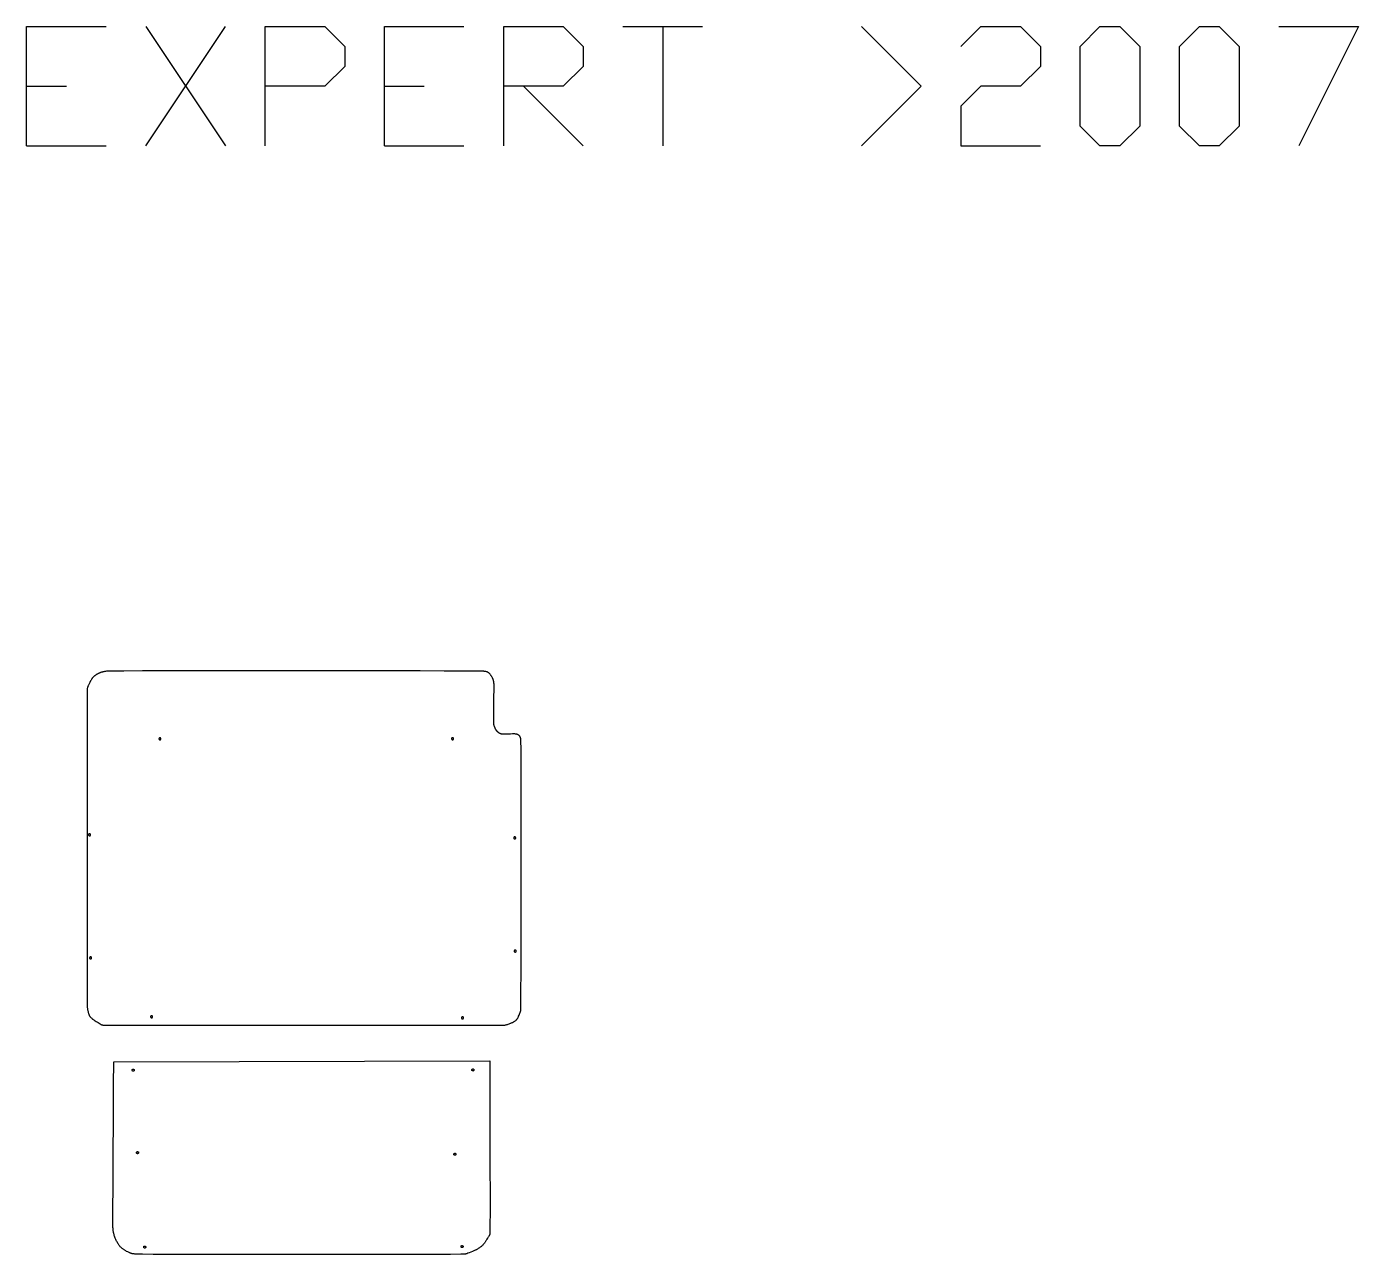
# Model space of a CAD drawing. Extents: x 1573 to 6745, y -2041 to 3468.
# Drawn here: x 4192 to 6745, y 1114 to 3468 of the extents above; entities that cross this region are included whole.
import ezdxf

# ---------------------------------------------------------------- set-up
doc = ezdxf.new("R2010")
doc.units = 0
doc.layers.add('Default Layer', color=1, linetype='CONTINUOUS')

msp = doc.modelspace()

# ---------------------------------------------------------------- linework, layer by layer
at = {"layer": 'Default Layer'}
for points in [[(4192.1, 3239.8), (4192.1, 3468.4), (4344.5, 3468.4)], [(4420.7, 3239.8), (4573.1, 3468.4)], [(4420.7, 3468.4), (4573.1, 3239.8)], [(4649.3, 3239.8), (4649.3, 3468.4), (4763.6, 3468.4), (4801.7, 3430.3), (4801.7, 3392.2), (4763.6, 3354.1), (4649.3, 3354.1)], [(4877.9, 3239.8), (4877.9, 3468.4), (5030.3, 3468.4)], [(5106.5, 3239.8), (5106.5, 3468.4), (5220.8, 3468.4), (5258.9, 3430.3), (5258.9, 3392.2), (5220.8, 3354.1), (5106.5, 3354.1)], [(5335.1, 3468.4), (5487.5, 3468.4)], [(5411.3, 3468.4), (5411.3, 3239.8)], [(5792.3, 3468.4), (5906.6, 3354.1), (5792.3, 3239.8)], [(5982.8, 3430.3), (6020.9, 3468.4), (6097.1, 3468.4), (6135.2, 3430.3), (6135.2, 3392.2), (6097.1, 3354.1), (6020.9, 3354.1), (5982.8, 3316), (5982.8, 3239.8), (6135.2, 3239.8)], [(6592.4, 3468.4), (6744.8, 3468.4), (6630.5, 3239.8)], [(4192.1, 3354.1), (4268.3, 3354.1)], [(4877.9, 3354.1), (4954.1, 3354.1)], [(5144.6, 3354.1), (5258.9, 3239.8)], [(4192.1, 3239.8), (4344.5, 3239.8)], [(4877.9, 3239.8), (5030.3, 3239.8)]]:
    msp.add_lwpolyline(points, dxfattribs=at)
for points in [[(6249.5, 3239.8), (6211.4, 3277.9), (6211.4, 3430.3), (6249.5, 3468.4), (6287.6, 3468.4), (6325.7, 3430.3), (6325.7, 3277.9), (6287.6, 3239.8), (6249.5, 3239.8)], [(6440, 3239.8), (6401.9, 3277.9), (6401.9, 3430.3), (6440, 3468.4), (6478.1, 3468.4), (6516.2, 3430.3), (6516.2, 3277.9), (6478.1, 3239.8), (6440, 3239.8)], [(4341.5, 1554), (4350.4, 1553.9), (4374.8, 1553.9), (4461.5, 1553.9), (4583.8, 1553.8), (4723.9, 1553.8), (4864.2, 1553.7), (4986.7, 1553.8), (5035.7, 1553.8), (5073.7, 1553.8), (5098.4, 1553.9), (5105, 1553.9), (5106.8, 1554), (5107.5, 1554), (5108.1, 1554.1), (5108.7, 1554.2), (5110, 1554.4), (5111.2, 1554.8), (5112.4, 1555.1), (5113.7, 1555.5), (5114.8, 1555.9), (5117.1, 1556.7), (5119.4, 1557.5), (5120.5, 1557.9), (5121.7, 1558.3), (5122.8, 1558.8), (5123.8, 1559.3), (5124.9, 1559.8), (5125.4, 1560.1), (5125.8, 1560.4), (5126.8, 1561), (5127.7, 1561.6), (5128.7, 1562.3), (5129.5, 1563), (5130.4, 1563.8), (5130.8, 1564.1), (5131.2, 1564.5), (5131.6, 1564.9), (5132, 1565.4), (5132.3, 1565.8), (5132.7, 1566.3), (5133, 1566.8), (5133.4, 1567.4), (5133.8, 1568.2), (5134.3, 1569.1), (5134.7, 1570.1), (5135.2, 1571.1), (5136.1, 1573.2), (5136.9, 1575.3), (5137.7, 1577.2), (5138.2, 1578.7), (5138.6, 1579.6), (5138.7, 1580.3), (5138.9, 1581), (5139.1, 1581.6), (5139.2, 1582.3), (5139.3, 1583), (5139.4, 1583.7), (5139.5, 1585), (5139.6, 1591.1), (5139.6, 1607.6), (5139.7, 1666.1), (5139.7, 1748.4), (5139.8, 1842.7), (5139.8, 1937.1), (5139.8, 1980.6), (5139.8, 2019.6), (5139.7, 2052.7), (5139.7, 2078.3), (5139.7, 2087.8), (5139.6, 2094.9), (5139.6, 2099.5), (5139.6, 2100.7), (5139.5, 2101.2), (5139.3, 2102.3), (5139.1, 2103.3), (5138.8, 2104.4), (5138.6, 2105), (5138.5, 2105.5), (5138.3, 2106), (5138.1, 2106.5), (5137.8, 2107), (5137.6, 2107.5), (5137.3, 2108), (5137, 2108.4), (5136.6, 2108.8), (5136.3, 2109.2), (5135.9, 2109.6), (5135.4, 2109.9), (5135, 2110.2), (5134.5, 2110.4), (5134, 2110.7), (5133.5, 2110.9), (5133, 2111.1), (5132.5, 2111.3), (5131.9, 2111.4), (5131.4, 2111.6), (5130.3, 2111.8), (5129.2, 2112), (5128.1, 2112.2), (5127.8, 2112.2), (5127.3, 2112.3), (5126.3, 2112.3), (5124.9, 2112.3), (5123.2, 2112.2), (5119.4, 2112.1), (5115.1, 2112), (5110.8, 2111.8), (5108.8, 2111.8), (5106.9, 2111.8), (5105.2, 2111.8), (5103.7, 2111.9), (5103.1, 2111.9), (5102.6, 2112), (5102.1, 2112.1), (5101.7, 2112.2), (5101.1, 2112.4), (5100.5, 2112.7), (5099.9, 2112.9), (5099.3, 2113.2), (5098.7, 2113.6), (5098.1, 2113.9), (5097.5, 2114.3), (5096.9, 2114.7), (5096.4, 2115.1), (5095.9, 2115.5), (5095.4, 2116), (5094.8, 2116.5), (5094.4, 2116.9), (5093.9, 2117.4), (5093.4, 2117.9), (5093, 2118.5), (5092.6, 2119), (5092.2, 2119.6), (5091.8, 2120.2), (5091.4, 2120.8), (5091, 2121.5), (5090.6, 2122.2), (5090.3, 2122.9), (5089.9, 2123.7), (5089.6, 2124.4), (5089.3, 2125.2), (5089, 2126), (5088.7, 2126.8), (5088.5, 2127.6), (5088.3, 2128.3), (5088.1, 2129.1), (5087.9, 2129.9), (5087.9, 2130.1), (5087.8, 2130.5), (5087.8, 2131.4), (5087.7, 2132.7), (5087.7, 2134.3), (5087.6, 2138.5), (5087.6, 2143.6), (5087.6, 2149.5), (5087.7, 2156), (5087.8, 2170), (5087.9, 2184), (5088, 2196.4), (5088, 2201.4), (5088, 2205.5), (5088, 2208.3), (5087.9, 2209.3), (5087.9, 2209.8), (5087.7, 2211.2), (5087.4, 2212.5), (5087.1, 2213.9), (5086.8, 2215.2), (5086.6, 2215.9), (5086.3, 2216.6), (5086.1, 2217.2), (5085.9, 2217.9), (5085.6, 2218.5), (5085.3, 2219.1), (5085, 2219.8), (5084.7, 2220.4), (5084, 2221.7), (5083.6, 2222.3), (5083.1, 2223), (5082.6, 2223.8), (5082.1, 2224.5), (5081.6, 2225.2), (5081.1, 2225.9), (5080.5, 2226.6), (5079.9, 2227.3), (5079.3, 2228), (5078.6, 2228.6), (5077.9, 2229.2), (5077.2, 2229.7), (5076.5, 2230.2), (5076.1, 2230.4), (5075.8, 2230.6), (5075.4, 2230.8), (5075, 2231), (5074.6, 2231.2), (5074.2, 2231.3), (5073.7, 2231.5), (5073.3, 2231.6), (5072.3, 2231.8), (5071.3, 2232), (5070.3, 2232.2), (5069.3, 2232.3), (5068.2, 2232.4), (5067.1, 2232.4), (5066, 2232.5), (5063.8, 2232.6), (5061.7, 2232.7), (5060.6, 2232.7), (5059.6, 2232.8), (5057.1, 2232.8), (5050.7, 2232.8), (5027.6, 2232.9), (4992.2, 2232.9), (4946.6, 2233), (4832.9, 2233.1), (4702.9, 2233.1), (4573, 2233.1), (4513.1, 2233.1), (4459.4, 2233), (4413.9, 2233), (4378.6, 2232.9), (4365.4, 2232.9), (4355.5, 2232.9), (4349.2, 2232.8), (4347.5, 2232.8), (4346.8, 2232.8), (4345, 2232.5), (4343.3, 2232.3), (4341.5, 2232), (4339.8, 2231.6), (4338.9, 2231.4), (4338, 2231.2), (4337.2, 2231), (4336.3, 2230.7), (4335.5, 2230.5), (4334.6, 2230.2), (4333.8, 2229.9), (4333, 2229.6), (4332.1, 2229.2), (4331.3, 2228.8), (4330.4, 2228.4), (4329.5, 2228), (4328.6, 2227.5), (4327.7, 2227.1), (4326.9, 2226.6), (4326, 2226.1), (4325.1, 2225.6), (4324.3, 2225.1), (4323.5, 2224.5), (4322.7, 2224), (4322, 2223.4), (4321.3, 2222.9), (4320.7, 2222.3), (4320.1, 2221.8), (4319.5, 2221.2), (4319, 2220.6), (4318.5, 2220), (4318, 2219.4), (4317.6, 2218.8), (4317.1, 2218.1), (4316.7, 2217.4), (4316.3, 2216.8), (4315.5, 2215.4), (4314.7, 2214), (4313.3, 2211.2), (4311.8, 2208.4), (4311.1, 2207), (4310.4, 2205.6), (4310.1, 2204.9), (4309.7, 2204.1), (4309.4, 2203.4), (4309.2, 2202.7), (4308.9, 2201.9), (4308.7, 2201.2), (4308.5, 2200.4), (4308.3, 2199.7), (4308.3, 2199), (4308.3, 2197.6), (4308.2, 2192.2), (4308.1, 2183.7), (4308.1, 2172.4), (4308, 2142.1), (4307.9, 2103), (4307.8, 2057), (4307.8, 2005.6), (4307.8, 1950.7), (4307.8, 1894.1), (4307.8, 1837.4), (4307.8, 1782.5), (4307.9, 1731.1), (4307.9, 1684.9), (4308, 1645.7), (4308.1, 1615.3), (4308.2, 1603.9), (4308.2, 1595.3), (4308.3, 1589.9), (4308.3, 1588.3), (4308.3, 1587.7), (4308.5, 1586.7), (4308.6, 1585.6), (4308.8, 1584.5), (4309, 1583.4), (4309.2, 1582.3), (4309.5, 1581.2), (4309.7, 1580.1), (4310, 1579.1), (4310.2, 1578), (4310.5, 1577), (4310.8, 1576.1), (4311.1, 1575.2), (4311.4, 1574.3), (4311.7, 1573.6), (4312, 1572.9), (4312.2, 1572.4), (4312.5, 1571.9), (4312.8, 1571.4), (4313.2, 1570.9), (4313.5, 1570.4), (4313.9, 1570), (4314.3, 1569.5), (4314.7, 1569.1), (4315.1, 1568.7), (4315.9, 1567.9), (4316.8, 1567.1), (4317.7, 1566.3), (4318.6, 1565.6), (4319.1, 1565.2), (4319.6, 1564.8), (4320.9, 1563.9), (4322.3, 1562.9), (4323.7, 1562), (4325.2, 1561), (4326.6, 1560.2), (4328.9, 1558.8), (4330.8, 1557.6), (4332.7, 1556.4), (4333.7, 1555.8), (4334.6, 1555.3), (4335.4, 1554.9), (4335.8, 1554.7), (4336.1, 1554.6), (4336.8, 1554.4), (4337.4, 1554.3), (4338.1, 1554.2), (4338.8, 1554.1), (4339.5, 1554.1), (4340.2, 1554), (4341.5, 1554)], [(4449.7, 2102.9), (4449.6, 2103.1), (4449.6, 2103.3), (4449.6, 2103.5), (4449.5, 2103.7), (4449.4, 2103.9), (4449.3, 2104), (4449.2, 2104.2), (4449.1, 2104.3), (4448.9, 2104.5), (4448.8, 2104.6), (4448.6, 2104.7), (4448.4, 2104.8), (4448.2, 2104.8), (4448.1, 2104.9), (4447.9, 2104.9), (4447.7, 2104.9), (4447.4, 2104.9), (4447.2, 2104.9), (4447.1, 2104.8), (4446.9, 2104.8), (4446.7, 2104.7), (4446.5, 2104.6), (4446.4, 2104.5), (4446.2, 2104.3), (4446.1, 2104.2), (4446, 2104), (4445.9, 2103.9), (4445.8, 2103.7), (4445.7, 2103.5), (4445.7, 2103.3), (4445.7, 2103.1), (4445.7, 2102.9), (4445.7, 2102.7), (4445.7, 2102.5), (4445.7, 2102.3), (4445.8, 2102.2), (4445.9, 2102), (4446, 2101.8), (4446.1, 2101.7), (4446.2, 2101.5), (4446.4, 2101.4), (4446.5, 2101.3), (4446.7, 2101.2), (4446.9, 2101.1), (4447.1, 2101), (4447.2, 2101), (4447.4, 2100.9), (4447.7, 2100.9), (4447.9, 2100.9), (4448.1, 2101), (4448.2, 2101), (4448.4, 2101.1), (4448.6, 2101.2), (4448.8, 2101.3), (4448.9, 2101.4), (4449.1, 2101.5), (4449.2, 2101.7), (4449.3, 2101.8), (4449.4, 2102), (4449.5, 2102.2), (4449.6, 2102.3), (4449.6, 2102.5), (4449.6, 2102.7), (4449.7, 2102.9)], [(5010.4, 2103.2), (5010.4, 2103.4), (5010.4, 2103.6), (5010.3, 2103.7), (5010.3, 2103.9), (5010.2, 2104.1), (5010.1, 2104.3), (5010, 2104.4), (5009.9, 2104.6), (5009.7, 2104.7), (5009.6, 2104.8), (5009.4, 2104.9), (5009.2, 2105), (5009, 2105.1), (5008.8, 2105.1), (5008.6, 2105.1), (5008.4, 2105.2), (5008.2, 2105.1), (5008, 2105.1), (5007.8, 2105.1), (5007.7, 2105), (5007.5, 2104.9), (5007.3, 2104.8), (5007.2, 2104.7), (5007, 2104.6), (5006.9, 2104.4), (5006.8, 2104.3), (5006.7, 2104.1), (5006.6, 2103.9), (5006.5, 2103.7), (5006.5, 2103.6), (5006.4, 2103.4), (5006.4, 2103.2), (5006.4, 2102.9), (5006.5, 2102.8), (5006.5, 2102.6), (5006.6, 2102.4), (5006.7, 2102.2), (5006.8, 2102), (5006.9, 2101.9), (5007, 2101.7), (5007.2, 2101.6), (5007.3, 2101.5), (5007.5, 2101.4), (5007.7, 2101.3), (5007.8, 2101.2), (5008, 2101.2), (5008.2, 2101.2), (5008.4, 2101.2), (5008.6, 2101.2), (5008.8, 2101.2), (5009, 2101.2), (5009.2, 2101.3), (5009.4, 2101.4), (5009.6, 2101.5), (5009.7, 2101.6), (5009.9, 2101.7), (5010, 2101.9), (5010.1, 2102), (5010.2, 2102.2), (5010.3, 2102.4), (5010.3, 2102.6), (5010.4, 2102.8), (5010.4, 2102.9), (5010.4, 2103.2)], [(4314.7, 1918.9), (4314.6, 1919.1), (4314.6, 1919.3), (4314.6, 1919.5), (4314.5, 1919.7), (4314.4, 1919.9), (4314.3, 1920), (4314.2, 1920.2), (4314.1, 1920.3), (4313.9, 1920.5), (4313.8, 1920.6), (4313.6, 1920.7), (4313.4, 1920.8), (4313.2, 1920.8), (4313.1, 1920.9), (4312.9, 1920.9), (4312.7, 1920.9), (4312.4, 1920.9), (4312.2, 1920.9), (4312.1, 1920.8), (4311.9, 1920.8), (4311.7, 1920.7), (4311.5, 1920.6), (4311.4, 1920.5), (4311.2, 1920.3), (4311.1, 1920.2), (4311, 1920), (4310.9, 1919.9), (4310.8, 1919.7), (4310.7, 1919.5), (4310.7, 1919.3), (4310.7, 1919.1), (4310.7, 1918.9), (4310.7, 1918.7), (4310.7, 1918.5), (4310.7, 1918.3), (4310.8, 1918.2), (4310.9, 1918), (4311, 1917.8), (4311.1, 1917.7), (4311.2, 1917.5), (4311.4, 1917.4), (4311.5, 1917.3), (4311.7, 1917.2), (4311.9, 1917.1), (4312.1, 1917), (4312.2, 1917), (4312.4, 1916.9), (4312.7, 1916.9), (4312.9, 1916.9), (4313.1, 1917), (4313.2, 1917), (4313.4, 1917.1), (4313.6, 1917.2), (4313.8, 1917.3), (4313.9, 1917.4), (4314.1, 1917.5), (4314.2, 1917.7), (4314.3, 1917.8), (4314.4, 1918), (4314.5, 1918.2), (4314.6, 1918.3), (4314.6, 1918.5), (4314.6, 1918.7), (4314.7, 1918.9)], [(5129.7, 1912.9), (5129.6, 1913.1), (5129.6, 1913.3), (5129.6, 1913.5), (5129.5, 1913.7), (5129.4, 1913.9), (5129.3, 1914), (5129.2, 1914.2), (5129.1, 1914.3), (5128.9, 1914.5), (5128.8, 1914.6), (5128.6, 1914.7), (5128.4, 1914.8), (5128.2, 1914.8), (5128.1, 1914.9), (5127.9, 1914.9), (5127.7, 1914.9), (5127.4, 1914.9), (5127.2, 1914.9), (5127.1, 1914.8), (5126.9, 1914.8), (5126.7, 1914.7), (5126.5, 1914.6), (5126.4, 1914.5), (5126.2, 1914.3), (5126.1, 1914.2), (5126, 1914), (5125.9, 1913.9), (5125.8, 1913.7), (5125.7, 1913.5), (5125.7, 1913.3), (5125.7, 1913.1), (5125.7, 1912.9), (5125.7, 1912.7), (5125.7, 1912.5), (5125.7, 1912.3), (5125.8, 1912.2), (5125.9, 1912), (5126, 1911.8), (5126.1, 1911.7), (5126.2, 1911.5), (5126.4, 1911.4), (5126.5, 1911.3), (5126.7, 1911.2), (5126.9, 1911.1), (5127.1, 1911), (5127.2, 1911), (5127.4, 1910.9), (5127.7, 1910.9), (5127.9, 1910.9), (5128.1, 1911), (5128.2, 1911), (5128.4, 1911.1), (5128.6, 1911.2), (5128.8, 1911.3), (5128.9, 1911.4), (5129.1, 1911.5), (5129.2, 1911.7), (5129.3, 1911.8), (5129.4, 1912), (5129.5, 1912.2), (5129.6, 1912.3), (5129.6, 1912.5), (5129.6, 1912.7), (5129.7, 1912.9)], [(4316.7, 1682.9), (4316.6, 1683.1), (4316.6, 1683.3), (4316.6, 1683.5), (4316.5, 1683.7), (4316.4, 1683.9), (4316.3, 1684), (4316.2, 1684.2), (4316.1, 1684.3), (4315.9, 1684.5), (4315.8, 1684.6), (4315.6, 1684.7), (4315.4, 1684.8), (4315.2, 1684.8), (4315.1, 1684.9), (4314.9, 1684.9), (4314.7, 1684.9), (4314.4, 1684.9), (4314.2, 1684.9), (4314.1, 1684.8), (4313.9, 1684.8), (4313.7, 1684.7), (4313.5, 1684.6), (4313.4, 1684.5), (4313.2, 1684.3), (4313.1, 1684.2), (4313, 1684), (4312.9, 1683.9), (4312.8, 1683.7), (4312.7, 1683.5), (4312.7, 1683.3), (4312.7, 1683.1), (4312.7, 1682.9), (4312.7, 1682.7), (4312.7, 1682.5), (4312.7, 1682.3), (4312.8, 1682.2), (4312.9, 1682), (4313, 1681.8), (4313.1, 1681.7), (4313.2, 1681.5), (4313.4, 1681.4), (4313.5, 1681.3), (4313.7, 1681.2), (4313.9, 1681.1), (4314.1, 1681), (4314.2, 1681), (4314.4, 1680.9), (4314.7, 1680.9), (4314.9, 1680.9), (4315.1, 1681), (4315.2, 1681), (4315.4, 1681.1), (4315.6, 1681.2), (4315.8, 1681.3), (4315.9, 1681.4), (4316.1, 1681.5), (4316.2, 1681.7), (4316.3, 1681.8), (4316.4, 1682), (4316.5, 1682.2), (4316.6, 1682.3), (4316.6, 1682.5), (4316.6, 1682.7), (4316.7, 1682.9)], [(5130.7, 1695.9), (5130.6, 1696.1), (5130.6, 1696.3), (5130.6, 1696.5), (5130.5, 1696.7), (5130.4, 1696.9), (5130.3, 1697), (5130.2, 1697.2), (5130.1, 1697.3), (5129.9, 1697.5), (5129.8, 1697.6), (5129.6, 1697.7), (5129.4, 1697.8), (5129.2, 1697.8), (5129.1, 1697.9), (5128.9, 1697.9), (5128.7, 1697.9), (5128.4, 1697.9), (5128.2, 1697.9), (5128.1, 1697.8), (5127.9, 1697.8), (5127.7, 1697.7), (5127.5, 1697.6), (5127.4, 1697.5), (5127.2, 1697.3), (5127.1, 1697.2), (5127, 1697), (5126.9, 1696.9), (5126.8, 1696.7), (5126.7, 1696.5), (5126.7, 1696.3), (5126.7, 1696.1), (5126.7, 1695.9), (5126.7, 1695.7), (5126.7, 1695.5), (5126.7, 1695.3), (5126.8, 1695.2), (5126.9, 1695), (5127, 1694.8), (5127.1, 1694.7), (5127.2, 1694.5), (5127.4, 1694.4), (5127.5, 1694.3), (5127.7, 1694.2), (5127.9, 1694.1), (5128.1, 1694), (5128.2, 1694), (5128.4, 1693.9), (5128.7, 1693.9), (5128.9, 1693.9), (5129.1, 1694), (5129.2, 1694), (5129.4, 1694.1), (5129.6, 1694.2), (5129.8, 1694.3), (5129.9, 1694.4), (5130.1, 1694.5), (5130.2, 1694.7), (5130.3, 1694.8), (5130.4, 1695), (5130.5, 1695.2), (5130.6, 1695.3), (5130.6, 1695.5), (5130.6, 1695.7), (5130.7, 1695.9)], [(4433.7, 1569.9), (4433.6, 1570.1), (4433.6, 1570.3), (4433.6, 1570.5), (4433.5, 1570.7), (4433.4, 1570.9), (4433.3, 1571), (4433.2, 1571.2), (4433.1, 1571.3), (4432.9, 1571.5), (4432.8, 1571.6), (4432.6, 1571.7), (4432.4, 1571.8), (4432.2, 1571.8), (4432.1, 1571.9), (4431.9, 1571.9), (4431.7, 1571.9), (4431.4, 1571.9), (4431.2, 1571.9), (4431.1, 1571.8), (4430.9, 1571.8), (4430.7, 1571.7), (4430.5, 1571.6), (4430.4, 1571.5), (4430.2, 1571.3), (4430.1, 1571.2), (4430, 1571), (4429.9, 1570.9), (4429.8, 1570.7), (4429.7, 1570.5), (4429.7, 1570.3), (4429.7, 1570.1), (4429.7, 1569.9), (4429.7, 1569.7), (4429.7, 1569.5), (4429.7, 1569.3), (4429.8, 1569.2), (4429.9, 1569), (4430, 1568.8), (4430.1, 1568.7), (4430.2, 1568.5), (4430.4, 1568.4), (4430.5, 1568.3), (4430.7, 1568.2), (4430.9, 1568.1), (4431.1, 1568), (4431.2, 1568), (4431.4, 1567.9), (4431.7, 1567.9), (4431.9, 1567.9), (4432.1, 1568), (4432.2, 1568), (4432.4, 1568.1), (4432.6, 1568.2), (4432.8, 1568.3), (4432.9, 1568.4), (4433.1, 1568.5), (4433.2, 1568.7), (4433.3, 1568.8), (4433.4, 1569), (4433.5, 1569.2), (4433.6, 1569.3), (4433.6, 1569.5), (4433.6, 1569.7), (4433.7, 1569.9)], [(5029.7, 1567.9), (5029.6, 1568.1), (5029.6, 1568.3), (5029.6, 1568.5), (5029.5, 1568.7), (5029.4, 1568.9), (5029.3, 1569), (5029.2, 1569.2), (5029.1, 1569.3), (5028.9, 1569.5), (5028.8, 1569.6), (5028.6, 1569.7), (5028.4, 1569.8), (5028.2, 1569.8), (5028.1, 1569.9), (5027.9, 1569.9), (5027.7, 1569.9), (5027.4, 1569.9), (5027.2, 1569.9), (5027.1, 1569.8), (5026.9, 1569.8), (5026.7, 1569.7), (5026.5, 1569.6), (5026.4, 1569.5), (5026.2, 1569.3), (5026.1, 1569.2), (5026, 1569), (5025.9, 1568.9), (5025.8, 1568.7), (5025.7, 1568.5), (5025.7, 1568.3), (5025.7, 1568.1), (5025.7, 1567.9), (5025.7, 1567.7), (5025.7, 1567.5), (5025.7, 1567.3), (5025.8, 1567.2), (5025.9, 1567), (5026, 1566.8), (5026.1, 1566.7), (5026.2, 1566.5), (5026.4, 1566.4), (5026.5, 1566.3), (5026.7, 1566.2), (5026.9, 1566.1), (5027.1, 1566), (5027.2, 1566), (5027.4, 1565.9), (5027.7, 1565.9), (5027.9, 1565.9), (5028.1, 1566), (5028.2, 1566), (5028.4, 1566.1), (5028.6, 1566.2), (5028.8, 1566.3), (5028.9, 1566.4), (5029.1, 1566.5), (5029.2, 1566.7), (5029.3, 1566.8), (5029.4, 1567), (5029.5, 1567.2), (5029.6, 1567.3), (5029.6, 1567.5), (5029.6, 1567.7), (5029.7, 1567.9)], [(5031.4, 1114.6), (5024.2, 1114.6), (5004.3, 1114.5), (4933.8, 1114.5), (4834.3, 1114.5), (4720.1, 1114.5), (4605.8, 1114.5), (4505.8, 1114.5), (4434.6, 1114.5), (4414.3, 1114.6), (4408.7, 1114.6), (4406.5, 1114.6), (4403.1, 1114.8), (4401.3, 1114.9), (4399.6, 1115), (4397.9, 1115.2), (4396.2, 1115.4), (4395.5, 1115.5), (4394.7, 1115.7), (4394, 1115.8), (4393.4, 1116), (4392.7, 1116.2), (4392.1, 1116.4), (4391.5, 1116.6), (4390.8, 1116.8), (4389.6, 1117.3), (4388.3, 1117.9), (4387.1, 1118.5), (4386, 1119.1), (4383.8, 1120.2), (4382.9, 1120.7), (4381.9, 1121.2), (4380.9, 1121.8), (4380, 1122.4), (4379, 1123), (4378.1, 1123.6), (4377.2, 1124.2), (4376.4, 1124.8), (4375.5, 1125.5), (4374.7, 1126.2), (4373.9, 1126.9), (4373.1, 1127.6), (4372.4, 1128.4), (4371.6, 1129.1), (4370.9, 1129.9), (4370.2, 1130.7), (4369.5, 1131.7), (4368.7, 1132.8), (4367.9, 1134.1), (4367.1, 1135.4), (4366.2, 1136.9), (4365.4, 1138.4), (4364.6, 1139.8), (4363.9, 1141.2), (4363.2, 1142.7), (4362.6, 1144.2), (4361.9, 1145.8), (4361.3, 1147.4), (4360.7, 1149.1), (4360.1, 1150.8), (4359.6, 1152.4), (4359.2, 1154.1), (4359, 1154.9), (4358.8, 1155.7), (4358.5, 1157.4), (4358.2, 1159), (4358, 1160.7), (4357.8, 1162.4), (4357.7, 1164.1), (4357.6, 1165.7), (4357.4, 1167.4), (4357.4, 1168.4), (4357.4, 1170.5), (4357.4, 1178), (4357.4, 1189.2), (4357.5, 1203.9), (4357.7, 1241.6), (4357.9, 1287.6), (4358.5, 1390.2), (4358.8, 1439.7), (4359, 1483.4), (5079.9, 1485.5), (5080, 1439.6), (5080, 1387.3), (5080.2, 1279), (5080.3, 1230.6), (5080.3, 1209.4), (5080.3, 1190.9), (5080.2, 1175.6), (5080.2, 1164), (5080.1, 1159.6), (5080.1, 1156.4), (5080, 1154.3), (5080, 1153.7), (5079.9, 1153.4), (5079.8, 1152.8), (5079.6, 1152.3), (5079.4, 1151.8), (5079.1, 1151.3), (5078.9, 1150.8), (5078.6, 1150.3), (5078, 1149.3), (5077.3, 1148.3), (5076.7, 1147.4), (5076, 1146.4), (5075.4, 1145.4), (5074.3, 1143.4), (5073, 1141.2), (5072.4, 1140.1), (5071.7, 1139.1), (5071, 1138), (5070.3, 1137), (5069.5, 1136), (5068.8, 1135.1), (5068, 1134.1), (5067.2, 1133.2), (5066.4, 1132.3), (5065.5, 1131.4), (5064.6, 1130.6), (5063.7, 1129.7), (5062.7, 1128.9), (5061.6, 1128.1), (5060.4, 1127.2), (5059.1, 1126.4), (5057.7, 1125.5), (5056.4, 1124.7), (5055, 1123.9), (5053.7, 1123.2), (5052.9, 1122.8), (5051.9, 1122.3), (5050.7, 1121.8), (5049.4, 1121.3), (5046.5, 1120), (5043.5, 1118.8), (5040.5, 1117.6), (5037.9, 1116.6), (5036, 1115.8), (5035, 1115.5), (5034.1, 1115.2), (5033.2, 1114.9), (5032.3, 1114.7), (5031.8, 1114.7), (5031.4, 1114.6)], [(4394.4, 1467.6), (4394.4, 1467.8), (4394.4, 1468), (4394.5, 1468.2), (4394.5, 1468.4), (4394.6, 1468.6), (4394.7, 1468.7), (4394.8, 1468.9), (4395, 1469), (4395.1, 1469.2), (4395.2, 1469.3), (4395.4, 1469.4), (4395.6, 1469.5), (4395.8, 1469.5), (4396, 1469.6), (4396.2, 1469.6), (4396.4, 1469.6), (4396.6, 1469.6), (4396.8, 1469.6), (4397, 1469.5), (4397.1, 1469.5), (4397.3, 1469.4), (4397.5, 1469.3), (4397.6, 1469.2), (4397.8, 1469), (4397.9, 1468.9), (4398, 1468.7), (4398.1, 1468.6), (4398.2, 1468.4), (4398.3, 1468.2), (4398.3, 1468), (4398.4, 1467.8), (4398.4, 1467.6), (4398.4, 1467.4), (4398.3, 1467.2), (4398.3, 1467), (4398.2, 1466.8), (4398.1, 1466.7), (4398, 1466.5), (4397.9, 1466.3), (4397.8, 1466.2), (4397.6, 1466.1), (4397.5, 1466), (4397.3, 1465.9), (4397.1, 1465.8), (4397, 1465.7), (4396.8, 1465.7), (4396.6, 1465.6), (4396.4, 1465.6), (4396.2, 1465.6), (4396, 1465.7), (4395.8, 1465.7), (4395.6, 1465.8), (4395.4, 1465.9), (4395.2, 1466), (4395.1, 1466.1), (4395, 1466.2), (4394.8, 1466.3), (4394.7, 1466.5), (4394.6, 1466.7), (4394.5, 1466.8), (4394.5, 1467), (4394.4, 1467.2), (4394.4, 1467.4), (4394.4, 1467.6)], [(5045.5, 1468), (5045.5, 1468.2), (5045.5, 1468.4), (5045.6, 1468.6), (5045.7, 1468.8), (5045.7, 1469), (5045.8, 1469.2), (5046, 1469.3), (5046.1, 1469.5), (5046.2, 1469.6), (5046.4, 1469.7), (5046.5, 1469.8), (5046.7, 1469.9), (5046.9, 1470), (5047.1, 1470), (5047.3, 1470), (5047.5, 1470), (5047.7, 1470), (5047.9, 1470), (5048.1, 1470), (5048.3, 1469.9), (5048.5, 1469.8), (5048.6, 1469.7), (5048.8, 1469.6), (5048.9, 1469.5), (5049, 1469.3), (5049.2, 1469.2), (5049.3, 1469), (5049.3, 1468.8), (5049.4, 1468.6), (5049.5, 1468.4), (5049.5, 1468.2), (5049.5, 1468), (5049.5, 1467.8), (5049.5, 1467.6), (5049.4, 1467.4), (5049.3, 1467.3), (5049.3, 1467.1), (5049.2, 1466.9), (5049, 1466.8), (5048.9, 1466.6), (5048.8, 1466.5), (5048.6, 1466.4), (5048.5, 1466.3), (5048.3, 1466.2), (5048.1, 1466.1), (5047.9, 1466.1), (5047.7, 1466.1), (5047.5, 1466), (5047.3, 1466.1), (5047.1, 1466.1), (5046.9, 1466.1), (5046.7, 1466.2), (5046.5, 1466.3), (5046.4, 1466.4), (5046.2, 1466.5), (5046.1, 1466.6), (5046, 1466.8), (5045.8, 1466.9), (5045.7, 1467.1), (5045.7, 1467.3), (5045.6, 1467.4), (5045.5, 1467.6), (5045.5, 1467.8), (5045.5, 1468)], [(4402.7, 1309.5), (4402.7, 1309.7), (4402.7, 1309.9), (4402.7, 1310.1), (4402.8, 1310.3), (4402.9, 1310.4), (4403, 1310.6), (4403.1, 1310.8), (4403.2, 1310.9), (4403.4, 1311), (4403.5, 1311.1), (4403.7, 1311.2), (4403.9, 1311.3), (4404.1, 1311.4), (4404.2, 1311.5), (4404.4, 1311.5), (4404.7, 1311.5), (4404.9, 1311.5), (4405.1, 1311.5), (4405.2, 1311.4), (4405.4, 1311.3), (4405.6, 1311.2), (4405.8, 1311.1), (4405.9, 1311), (4406.1, 1310.9), (4406.2, 1310.8), (4406.3, 1310.6), (4406.4, 1310.4), (4406.5, 1310.3), (4406.6, 1310.1), (4406.6, 1309.9), (4406.6, 1309.7), (4406.7, 1309.5), (4406.6, 1309.3), (4406.6, 1309.1), (4406.6, 1308.9), (4406.5, 1308.7), (4406.4, 1308.5), (4406.3, 1308.4), (4406.2, 1308.2), (4406.1, 1308.1), (4405.9, 1307.9), (4405.8, 1307.8), (4405.6, 1307.7), (4405.4, 1307.6), (4405.2, 1307.6), (4405.1, 1307.5), (4404.9, 1307.5), (4404.7, 1307.5), (4404.4, 1307.5), (4404.2, 1307.5), (4404.1, 1307.6), (4403.9, 1307.6), (4403.7, 1307.7), (4403.5, 1307.8), (4403.4, 1307.9), (4403.2, 1308.1), (4403.1, 1308.2), (4403, 1308.4), (4402.9, 1308.5), (4402.8, 1308.7), (4402.7, 1308.9), (4402.7, 1309.1), (4402.7, 1309.3), (4402.7, 1309.5)], [(5010.9, 1306.4), (5010.9, 1306.6), (5011, 1306.8), (5011, 1306.9), (5011.1, 1307.1), (5011.2, 1307.3), (5011.3, 1307.5), (5011.4, 1307.6), (5011.5, 1307.8), (5011.7, 1307.9), (5011.8, 1308), (5012, 1308.1), (5012.1, 1308.2), (5012.3, 1308.3), (5012.5, 1308.3), (5012.7, 1308.3), (5012.9, 1308.4), (5013.1, 1308.3), (5013.3, 1308.3), (5013.5, 1308.3), (5013.7, 1308.2), (5013.9, 1308.1), (5014, 1308), (5014.2, 1307.9), (5014.3, 1307.8), (5014.5, 1307.6), (5014.6, 1307.5), (5014.7, 1307.3), (5014.8, 1307.1), (5014.8, 1306.9), (5014.9, 1306.8), (5014.9, 1306.6), (5014.9, 1306.4), (5014.9, 1306.1), (5014.9, 1305.9), (5014.8, 1305.8), (5014.8, 1305.6), (5014.7, 1305.4), (5014.6, 1305.2), (5014.5, 1305.1), (5014.3, 1304.9), (5014.2, 1304.8), (5014, 1304.7), (5013.9, 1304.6), (5013.7, 1304.5), (5013.5, 1304.4), (5013.3, 1304.4), (5013.1, 1304.4), (5012.9, 1304.4), (5012.7, 1304.4), (5012.5, 1304.4), (5012.3, 1304.4), (5012.1, 1304.5), (5012, 1304.6), (5011.8, 1304.7), (5011.7, 1304.8), (5011.5, 1304.9), (5011.4, 1305.1), (5011.3, 1305.2), (5011.2, 1305.4), (5011.1, 1305.6), (5011, 1305.8), (5011, 1305.9), (5010.9, 1306.1), (5010.9, 1306.4)], [(4416.4, 1128.5), (4416.4, 1128.7), (4416.4, 1128.9), (4416.5, 1129.1), (4416.5, 1129.3), (4416.6, 1129.5), (4416.7, 1129.7), (4416.8, 1129.8), (4417, 1129.9), (4417.1, 1130.1), (4417.3, 1130.2), (4417.4, 1130.3), (4417.6, 1130.4), (4417.8, 1130.4), (4418, 1130.5), (4418.2, 1130.5), (4418.4, 1130.5), (4418.6, 1130.5), (4418.8, 1130.5), (4419, 1130.4), (4419.1, 1130.4), (4419.3, 1130.3), (4419.5, 1130.2), (4419.6, 1130.1), (4419.8, 1129.9), (4419.9, 1129.8), (4420, 1129.7), (4420.1, 1129.5), (4420.2, 1129.3), (4420.3, 1129.1), (4420.3, 1128.9), (4420.4, 1128.7), (4420.4, 1128.5), (4420.4, 1128.3), (4420.3, 1128.1), (4420.3, 1127.9), (4420.2, 1127.8), (4420.1, 1127.6), (4420, 1127.4), (4419.9, 1127.3), (4419.8, 1127.1), (4419.6, 1127), (4419.5, 1126.9), (4419.3, 1126.8), (4419.1, 1126.7), (4419, 1126.6), (4418.8, 1126.6), (4418.6, 1126.5), (4418.4, 1126.5), (4418.2, 1126.5), (4418, 1126.6), (4417.8, 1126.6), (4417.6, 1126.7), (4417.4, 1126.8), (4417.3, 1126.9), (4417.1, 1127), (4417, 1127.1), (4416.8, 1127.3), (4416.7, 1127.4), (4416.6, 1127.6), (4416.5, 1127.8), (4416.5, 1127.9), (4416.4, 1128.1), (4416.4, 1128.3), (4416.4, 1128.5)], [(5024.6, 1129.4), (5024.7, 1129.6), (5024.7, 1129.8), (5024.7, 1130), (5024.8, 1130.2), (5024.9, 1130.3), (5025, 1130.5), (5025.1, 1130.7), (5025.2, 1130.8), (5025.4, 1130.9), (5025.5, 1131.1), (5025.7, 1131.2), (5025.9, 1131.2), (5026, 1131.3), (5026.2, 1131.4), (5026.4, 1131.4), (5026.6, 1131.4), (5026.8, 1131.4), (5027, 1131.4), (5027.2, 1131.3), (5027.4, 1131.2), (5027.6, 1131.2), (5027.8, 1131.1), (5027.9, 1130.9), (5028.1, 1130.8), (5028.2, 1130.7), (5028.3, 1130.5), (5028.4, 1130.3), (5028.5, 1130.2), (5028.6, 1130), (5028.6, 1129.8), (5028.6, 1129.6), (5028.6, 1129.4), (5028.6, 1129.2), (5028.6, 1129), (5028.6, 1128.8), (5028.5, 1128.6), (5028.4, 1128.4), (5028.3, 1128.3), (5028.2, 1128.1), (5028.1, 1128), (5027.9, 1127.8), (5027.8, 1127.7), (5027.6, 1127.6), (5027.4, 1127.5), (5027.2, 1127.5), (5027, 1127.4), (5026.8, 1127.4), (5026.6, 1127.4), (5026.4, 1127.4), (5026.2, 1127.4), (5026, 1127.5), (5025.9, 1127.5), (5025.7, 1127.6), (5025.5, 1127.7), (5025.4, 1127.8), (5025.2, 1128), (5025.1, 1128.1), (5025, 1128.3), (5024.9, 1128.4), (5024.8, 1128.6), (5024.7, 1128.8), (5024.7, 1129), (5024.7, 1129.2), (5024.6, 1129.4)]]:
    msp.add_lwpolyline(points, close=True, dxfattribs=at)

doc.saveas('drawing.dxf')
